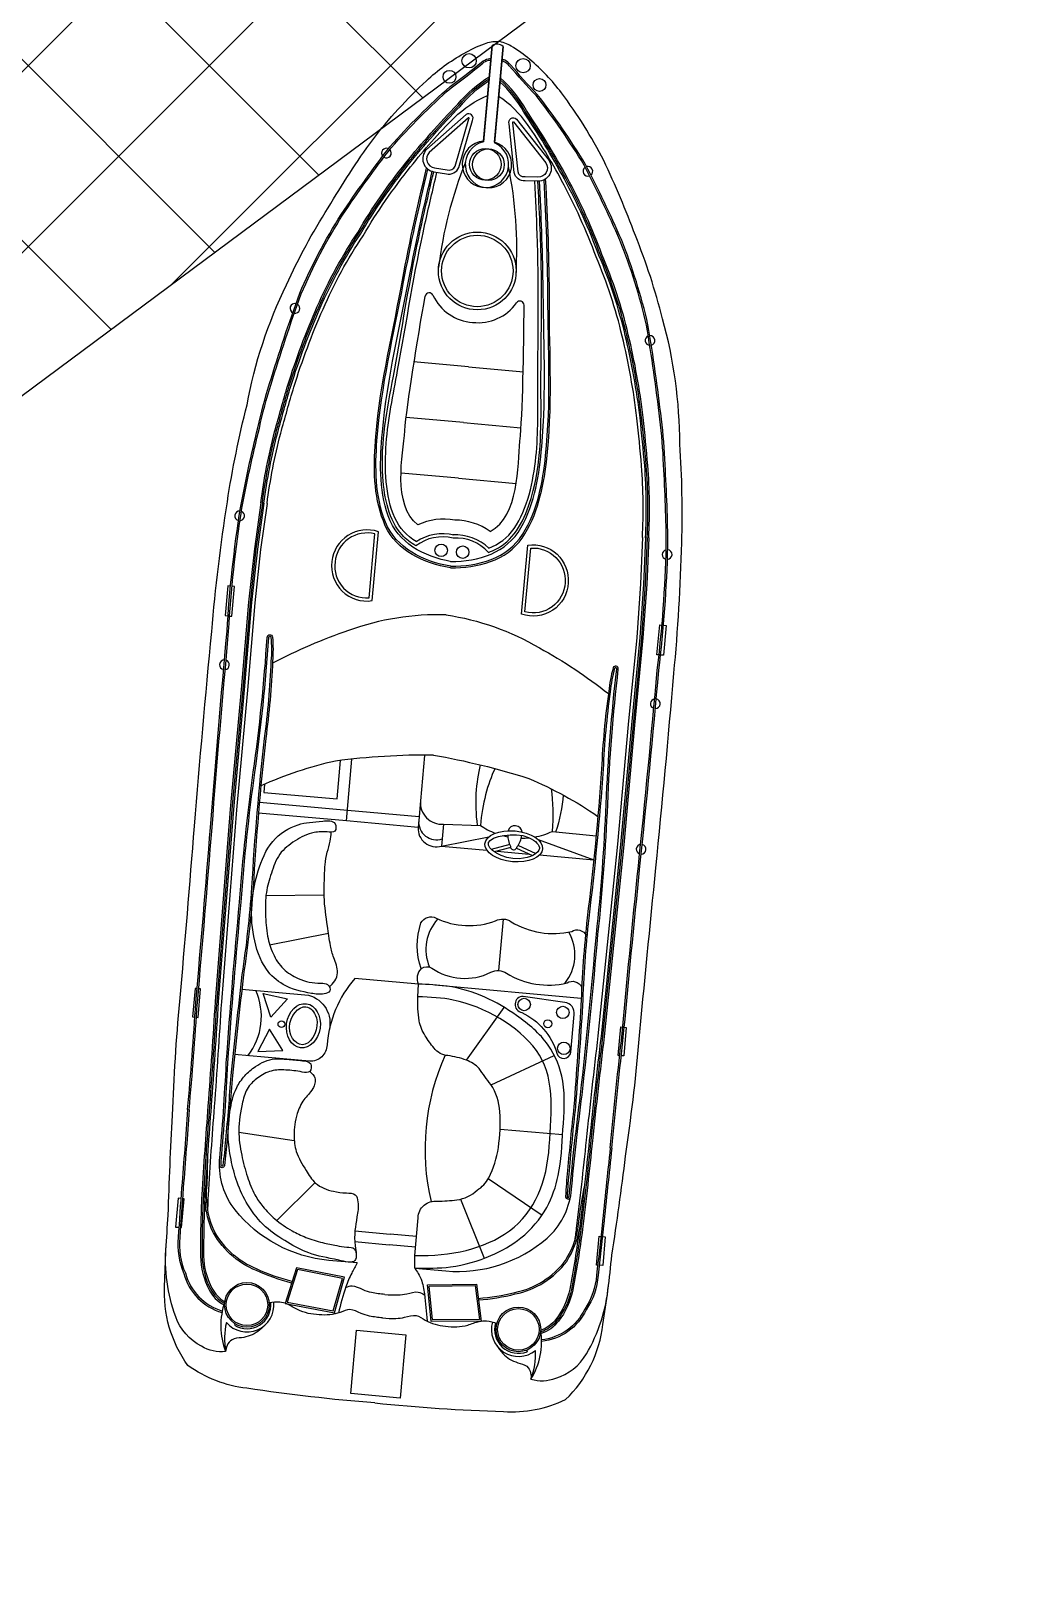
# Model space of a CAD drawing. Header units: metres. Extents: x 280204 to 282207, y 2050748 to 2054482.
# Drawn here: x 281609.8 to 281658.4, y 2051424.2 to 2051499.7 of the extents above; entities that cross this region are included whole.
import ezdxf

# ---------------------------------------------------------------- set-up
doc = ezdxf.new("R2010")
doc.units = ezdxf.units.M
doc.header["$MEASUREMENT"] = 0
doc.layers.add('PORT', color=5, linetype='Continuous')

msp = doc.modelspace()

# ---------------------------------------------------------------- linework, layer by layer
at = {"color": 32, "true_color": 0xcd6928}
for p, q in [((281631.18, 2051483.264), (281628.498, 2051483.507)), ((281631.18, 2051483.264), (281633.862, 2051483.022)), ((281630.934, 2051480.548), (281628.135, 2051480.801)), ((281630.934, 2051480.548), (281633.734, 2051480.295)), ((281630.689, 2051477.832), (281627.882, 2051478.086)), ((281630.689, 2051477.832), (281633.496, 2051477.578)), ((281625.265, 2051461.624), (281620.974, 2051462.012)), ((281625.219, 2051461.111), (281620.929, 2051461.499)), ((281629.961, 2051460.951), (281629.865, 2051459.886)), ((281629.865, 2051459.886), (281632.164, 2051460.331)), ((281629.865, 2051459.886), (281632.069, 2051459.687)), ((281633.195, 2051459.963), (281632.28, 2051459.723)), ((281633.234, 2051459.815), (281632.427, 2051459.603)), ((281633.514, 2051459.789), (281634.299, 2051459.422)), ((281633.579, 2051459.928), (281634.458, 2051459.518)), ((281634.569, 2051460.2), (281637.281, 2051459.215)), ((281632.573, 2051459.641), (281634.133, 2051459.5)), ((281634.637, 2051459.454), (281637.281, 2051459.215)), ((281621.294, 2051457.473), (281624.135, 2051457.505)), ((281632.65, 2051453.814), (281632.877, 2051456.326)), ((281621.476, 2051455.075), (281624.342, 2051455.637)), ((281629.527, 2051453.112), (281636.673, 2051452.466)), ((281631.077, 2051449.436), (281632.92, 2051452.013)), ((281632.277, 2051448.237), (281635.358, 2051449.675)), ((281619.974, 2051445.922), (281622.676, 2051445.521)), ((281632.716, 2051446.073), (281635.767, 2051445.818)), ((281621.821, 2051441.622), (281623.692, 2051443.466)), ((281632.14, 2051443.663), (281634.759, 2051441.886)), ((281630.781, 2051442.659), (281631.938, 2051439.776)), ((281625.636, 2051441.107), (281627.354, 2051440.952)), ((281628.637, 2051440.836), (281627.354, 2051440.952)), ((281625.628, 2051440.587), (281627.307, 2051440.435)), ((281628.593, 2051440.319), (281627.307, 2051440.435)), ((281619.799, 2051436.573), (281619.759, 2051436.507)), ((281634.002, 2051435.288), (281634.029, 2051435.217))]:
    msp.add_line(p, q, dxfattribs=at)
for points in [[(281626.61, 2051432.717, -0.01736), (281620.365, 2051433.432, -0.12634), (281617.491, 2051434.543, -0.172899), (281616.355, 2051438.48, -0.013884), (281616.532, 2051441.886, -0.008973), (281616.744, 2051446.751, -0.01509), (281617.095, 2051452.308, 0.002245), (281617.81, 2051460.862, -0.003342), (281618.649, 2051470.354, -0.016984), (281619.413, 2051476.688, -0.024546), (281620.373, 2051481.407, -0.067942), (281622.298, 2051487.276, -0.033948), (281624.33, 2051491.032, -0.022001), (281626.501, 2051494.351, -0.042872), (281629.123, 2051497.228, -0.059514), (281630.94, 2051498.557, -0.046364), (281631.948, 2051499.032, -0.104882), (281632.616, 2051499.148, -0.104882)], [(281626.61, 2051432.717, 0.01736), (281632.881, 2051432.301, 0.12634), (281635.908, 2051432.878, 0.172899), (281637.732, 2051436.548, 0.013884), (281638.168, 2051439.93, 0.008973), (281638.832, 2051444.753, 0.01509), (281639.484, 2051450.284, -0.002245), (281640.315, 2051458.827, 0.003342), (281641.192, 2051468.316, 0.016984), (281641.577, 2051474.684, 0.024546), (281641.478, 2051479.499, 0.067942), (281640.637, 2051485.618, 0.033948), (281639.312, 2051489.677, 0.022001), (281637.771, 2051493.332, 0.042872), (281635.709, 2051496.632, 0.059514), (281634.159, 2051498.266, 0.046364), (281633.253, 2051498.914, 0.104882), (281632.616, 2051499.148, 0.104882)], [(281617.473, 2051447.027, 0.006425), (281617.876, 2051452.263, 0.002217), (281618.59, 2051460.801, -0.003368), (281619.399, 2051470.369, -0.024633), (281620.051, 2051476.383, -0.015037), (281620.9, 2051480.294, -0.025439), (281621.475, 2051482.45, -0.013843), (281622.945, 2051486.856, -0.040266), (281624.967, 2051490.708, -0.016729), (281627.345, 2051494.008, -0.029739), (281630.273, 2051496.944, 0.01525), (281631.816, 2051498.136, -0.132389), (281632.132, 2051498.297, -0.028442), (281632.272, 2051498.327, -0.028442)], [(281617.549, 2051447.02, 0.006424), (281617.953, 2051452.257, 0.002217), (281618.667, 2051460.795, -0.003368), (281619.476, 2051470.363, -0.024633), (281620.126, 2051476.37, -0.015038), (281620.975, 2051480.276, -0.025461), (281621.549, 2051482.427, -0.013839), (281623.016, 2051486.827, -0.040238), (281625.031, 2051490.666, -0.016715), (281627.404, 2051493.959, -0.029693), (281630.321, 2051496.884, 0.015234), (281631.866, 2051498.078, -0.134036), (281632.15, 2051498.223, -0.024879), (281632.265, 2051498.248, -0.024879)], [(281638.089, 2051445.163, -0.006424), (281638.631, 2051450.387, -0.002217), (281639.46, 2051458.915, 0.003368), (281640.381, 2051468.473, 0.024633), (281640.818, 2051474.499, 0.015038), (281640.684, 2051478.494, 0.025461), (281640.505, 2051480.713, 0.013839), (281639.85, 2051485.305, 0.040238), (281638.557, 2051489.443, 0.016715), (281636.813, 2051493.108, 0.029693), (281634.468, 2051496.509, -0.015234), (281633.162, 2051497.96, 0.134036), (281632.909, 2051498.154, 0.024879), (281632.8, 2051498.2, 0.024879)], [(281638.165, 2051445.156, -0.006425), (281638.708, 2051450.379, -0.002217), (281639.537, 2051458.907, 0.003368), (281640.457, 2051468.465, 0.024633), (281640.895, 2051474.498, 0.015037), (281640.76, 2051478.498, 0.025439), (281640.581, 2051480.722, 0.013843), (281639.926, 2051485.32, 0.040266), (281638.628, 2051489.473, 0.016729), (281636.88, 2051493.146, 0.029739), (281634.526, 2051496.559, -0.01525), (281633.222, 2051498.008, 0.132389), (281632.94, 2051498.224, 0.028442), (281632.808, 2051498.279, 0.028442)], [(281621.043, 2051476.636, -0.031596), (281621.72, 2051480.105, -0.004928), (281622.362, 2051482.369, -0.02844), (281623.799, 2051486.207, -0.042875), (281625.769, 2051489.83, -0.035347), (281628.11, 2051493.215, -0.024093), (281630.647, 2051496.077, -0.079837), (281632.19, 2051497.422)], [(281621.119, 2051476.626, -0.031592), (281621.794, 2051480.085, -0.004926), (281622.435, 2051482.347, -0.028436), (281623.869, 2051486.177, -0.042895), (281625.834, 2051489.789, -0.035363), (281628.17, 2051493.167, -0.024111), (281630.704, 2051496.025, -0.077658), (281632.181, 2051497.326, -0.077658)], [(281621.196, 2051476.616, -0.031588), (281621.868, 2051480.066, -0.004924), (281622.509, 2051482.325, -0.028433), (281623.94, 2051486.146, -0.042917), (281625.899, 2051489.748, -0.035379), (281628.23, 2051493.119, -0.02413), (281630.761, 2051495.974, -0.075408), (281632.173, 2051497.229, -0.075408)], [(281639.81, 2051474.933, 0.031588), (281639.767, 2051478.447, 0.004924), (281639.542, 2051480.785, 0.028433), (281638.82, 2051484.8, 0.042917), (281637.538, 2051488.696, 0.035379), (281635.85, 2051492.43, 0.02413), (281633.872, 2051495.693, 0.075408), (281632.708, 2051497.18, 0.075408)], [(281639.887, 2051474.929, 0.031592), (281639.844, 2051478.453, 0.004926), (281639.618, 2051480.794, 0.028436), (281638.894, 2051484.818, 0.042895), (281637.609, 2051488.724, 0.035363), (281635.918, 2051492.467, 0.024111), (281633.937, 2051495.733, 0.077658), (281632.717, 2051497.277, 0.077658)], [(281639.963, 2051474.925, 0.031596), (281639.92, 2051478.46, 0.004928), (281639.694, 2051480.802, 0.02844), (281638.969, 2051484.836, 0.042875), (281637.681, 2051488.753, 0.035347), (281635.985, 2051492.503, 0.024093), (281634.003, 2051495.773, 0.079837), (281632.726, 2051497.373)], [(281621.348, 2051476.596, -0.031581), (281622.016, 2051480.026, -0.00492), (281622.656, 2051482.28, -0.028426), (281624.08, 2051486.084, -0.042959), (281626.03, 2051489.667, -0.035411), (281628.349, 2051493.023, -0.028829), (281630.472, 2051495.421, -0.092336), (281632.108, 2051496.511, -0.080328)], [(281639.657, 2051474.941, 0.031581), (281639.614, 2051478.435, 0.00492), (281639.39, 2051480.767, 0.028426), (281638.67, 2051484.765, 0.042959), (281637.395, 2051488.639, 0.035411), (281635.715, 2051492.357, 0.028829), (281634.057, 2051495.096, 0.092336), (281632.643, 2051496.462, 0.080328)], [(281629.486, 2051492.789), (281630.096, 2051492.689, 0.382221), (281630.697, 2051492.994), (281631.366, 2051495.286, 0.786544), (281631.057, 2051495.582), (281629.127, 2051493.869, 0.616464), (281629.486, 2051492.789, 3.844907)], [(281634.555, 2051492.331), (281633.937, 2051492.342, -0.382221), (281633.4, 2051492.749), (281633.153, 2051495.124, -0.786544), (281633.511, 2051495.36), (281635.102, 2051493.329, -0.616464), (281634.555, 2051492.331, -3.844907)], [(281621.043, 2051476.636), (281620.732, 2051474.39), (281620.442, 2051471.783), (281620.084, 2051467.527), (281619.556, 2051461.684), (281618.816, 2051452.305, -0.002601), (281618.468, 2051447.208, 0.004411), (281618.168, 2051442.874, 0.013009), (281618.1, 2051439.883, 0.113396), (281618.521, 2051438.244, 0.146005), (281619.239, 2051437.502, 1.595219)], [(281621.119, 2051476.625), (281620.808, 2051474.381), (281620.518, 2051471.776), (281620.161, 2051467.52), (281619.633, 2051461.678), (281618.893, 2051452.3, -0.002601), (281618.544, 2051447.202, 0.004411), (281618.245, 2051442.87, 0.013003), (281618.177, 2051439.885, 0.113337), (281618.59, 2051438.279, 0.144821), (281619.263, 2051437.578, 0.138987)], [(281621.195, 2051476.615), (281620.884, 2051474.371), (281620.595, 2051471.768), (281620.237, 2051467.514), (281619.709, 2051461.671), (281618.97, 2051452.294, -0.002601), (281618.621, 2051447.196, 0.00441), (281618.322, 2051442.865, 0.012997), (281618.254, 2051439.886, 0.113276), (281618.658, 2051438.314, 0.142458), (281619.287, 2051437.652, 0.142458)], [(281621.347, 2051476.594), (281621.037, 2051474.352), (281620.748, 2051471.753), (281620.39, 2051467.5), (281619.862, 2051461.658), (281619.123, 2051452.283, -0.002601), (281618.774, 2051447.184, 0.00441), (281618.475, 2051442.857, 0.002867), (281618.447, 2051442.202, 0.002867)], [(281626.473, 2051471.861), (281626.777, 2051475.224, 0.483063), (281624.512, 2051473.769, 0.50024), (281626.473, 2051471.861, 0.418424)], [(281639.81, 2051474.932), (281639.714, 2051472.669), (281639.532, 2051470.056), (281639.12, 2051465.806), (281638.592, 2051459.964), (281637.637, 2051450.606, 0.002601), (281637.066, 2051445.528, -0.00441), (281636.584, 2051441.214, -0.012997), (281636.116, 2051438.271, -0.113276), (281635.437, 2051436.797, -0.142458), (281634.698, 2051436.259, -0.142458)], [(281639.887, 2051474.929), (281639.79, 2051472.664), (281639.608, 2051470.05), (281639.197, 2051465.799), (281638.668, 2051459.957), (281637.714, 2051450.598, 0.002601), (281637.142, 2051445.52, -0.004411), (281636.66, 2051441.205, -0.013003), (281636.191, 2051438.256, -0.113337), (281635.497, 2051436.75, -0.144821), (281634.709, 2051436.181, -0.138987)], [(281639.963, 2051474.925), (281639.867, 2051472.66), (281639.684, 2051470.043), (281639.273, 2051465.792), (281638.745, 2051459.949), (281637.79, 2051450.59, 0.002601), (281637.219, 2051445.512, -0.004411), (281636.736, 2051441.195, -0.013009), (281636.267, 2051438.241, -0.113396), (281635.558, 2051436.703, -0.146005), (281634.719, 2051436.102, -1.595219)], [(281639.657, 2051474.938), (281639.56, 2051472.677), (281639.379, 2051470.069), (281638.967, 2051465.82), (281638.439, 2051459.979), (281637.485, 2051450.623, 0.002601), (281636.913, 2051445.544, -0.00441), (281636.431, 2051441.233, -0.002867), (281636.342, 2051440.584, -0.002867)], [(281633.765, 2051471.202), (281634.069, 2051474.565, -0.483063), (281636.037, 2051472.727, -0.50024), (281633.765, 2051471.202, -0.418424)], [(281630.086, 2051471.166, 0.096403), (281625.329, 2051470.4, 0.040538), (281621.614, 2051468.81, 1.92312)], [(281630.086, 2051471.166, -0.096403), (281634.629, 2051469.559, -0.040538), (281637.998, 2051467.329, -1.92312)], [(281625.748, 2051439.55), (281624.362, 2051439.675, -0.202722), (281619.788, 2051442.135, -0.178768), (281619.034, 2051444.542, 0.010028), (281619.362, 2051449.305, -0.005356), (281620.007, 2051457.157, -0.016605), (281620.679, 2051463.494, 0.018921), (281621.354, 2051470.071, -0.925873), (281621.613, 2051470.086, -0.041202), (281621.618, 2051468.905, -0.024461), (281621.283, 2051465.13, 0.012888), (281620.669, 2051457.853, -0.019359), (281620.202, 2051453.604, 0.002375), (281619.658, 2051448.689, -0.006386), (281619.399, 2051445.553, -0.013656), (281619.27, 2051444.298, -0.862706), (281619.03, 2051444.293, 0.648089)], [(281619.107, 2051444.302, -0.016488), (281619.111, 2051444.537, 0.010023), (281619.439, 2051449.301, -0.005356), (281620.083, 2051457.15, -0.016607), (281620.755, 2051463.483, 0.018921), (281621.431, 2051470.066, 0.01143), (281621.431, 2051470.069, -0.913283), (281621.536, 2051470.077, -0.041174), (281621.541, 2051468.91, -0.024478), (281621.207, 2051465.139, 0.012889), (281620.592, 2051457.858, -0.019362), (281620.125, 2051453.615, 0.002377), (281619.581, 2051448.696, -0.006391), (281619.323, 2051445.559, -0.013664), (281619.194, 2051444.308, 0.000701), (281619.194, 2051444.308, -0.819976), (281619.107, 2051444.302, -0.819976)], [(281628.55, 2051439.296), (281630.069, 2051439.159, 0.202722), (281635.01, 2051440.758, 0.178768), (281636.183, 2051442.991, -0.010028), (281636.715, 2051447.736, 0.005356), (281637.489, 2051455.576, 0.016605), (281637.964, 2051461.931, -0.018921), (281638.48, 2051468.522, 0.925873), (281638.228, 2051468.583, 0.041202), (281638.011, 2051467.423, 0.024461), (281637.663, 2051463.649, -0.012888), (281636.963, 2051456.38, 0.019359), (281636.66, 2051452.116, -0.002375), (281636.314, 2051447.183, 0.006386), (281636.005, 2051444.051, 0.013656), (281635.907, 2051442.794, 0.862706), (281636.143, 2051442.746, -0.648089)], [(281636.069, 2051442.768, 0.016488), (281636.107, 2051443, -0.010023), (281636.639, 2051447.746, 0.005356), (281637.413, 2051455.584, 0.016607), (281637.888, 2051461.934, -0.018921), (281638.404, 2051468.531, -0.01143), (281638.404, 2051468.534, 0.913283), (281638.302, 2051468.561, 0.041174), (281638.087, 2051467.414, 0.024478), (281637.74, 2051463.644, -0.012889), (281637.039, 2051456.371, 0.019362), (281636.737, 2051452.113, -0.002377), (281636.39, 2051447.176, 0.006391), (281636.082, 2051444.044, 0.013664), (281635.984, 2051442.79, -0.000701), (281635.984, 2051442.79, 0.819976), (281636.069, 2051442.768, 0.819976)], [(281629.468, 2051464.328, 0.033687), (281624.691, 2051464.036, 0.051879), (281621.048, 2051462.823, 1.92312)], [(281629.031, 2051464.309), (281628.831, 2051462.1, 0.462925), (281629.961, 2051460.951), (281631.754, 2051460.898)], [(281629.468, 2051464.328, -0.033687), (281634.115, 2051463.184, -0.051879), (281637.482, 2051461.337, -1.92312)], [(281628.831, 2051462.1), (281628.745, 2051461.141, 0.545737), (281629.897, 2051460.243, 0.282905)], [(281628.745, 2051461.141), (281628.713, 2051460.795, 0.516839), (281629.865, 2051459.886, 0.282905)], [(281628.866, 2051453.907, -0.164009), (281628.856, 2051456.137, -0.407559), (281629.598, 2051456.371, 0.20466), (281632.489, 2051456.239, -0.28657), (281633.254, 2051456.195, 0.198759), (281636.206, 2051455.722, -0.45148), (281636.923, 2051455.52, -1.463971)], [(281628.731, 2051453.149, -0.291269), (281628.876, 2051453.918, -0.299867), (281629.378, 2051453.938, 0.273478), (281632.262, 2051453.727, -0.28657), (281633.027, 2051453.682, 0.198759), (281635.978, 2051453.21, -0.45148), (281636.696, 2051453.008, -1.463971)], [(281628.731, 2051453.149), (281625.627, 2051453.429, 0.158322), (281624.275, 2051450.182, -0.417676), (281623.427, 2051449.385), (281619.767, 2051449.716)], [(281620.122, 2051452.908), (281623.376, 2051452.614, -0.406088), (281624.377, 2051450.89)], [(281628.55, 2051439.296), (281628.558, 2051439.91), (281628.715, 2051441.755, -0.448043), (281629.658, 2051442.555, 0.025561), (281630.61, 2051442.627, 0.15676), (281631.598, 2051443.102, 0.144288), (281632.159, 2051443.7, 0.079427), (281632.631, 2051445.18, 0.054179), (281632.704, 2051446.923, 0.127294), (281632.262, 2051448.26, -0.025195), (281631.698, 2051449.033, 0.112656), (281631.07, 2051449.439, 0.061652), (281630.163, 2051449.663, -0.222278), (281629.492, 2051450.034, -0.049109), (281629.067, 2051450.636, -0.09997), (281628.766, 2051451.366, -0.045992), (281628.709, 2051452.535), (281628.731, 2051453.149)], [(281617.473, 2051447.027, -0.002942), (281617.184, 2051443.221, 0.002013), (281617.017, 2051440.796, 0.130442), (281617.291, 2051439.034, 0.261246), (281619.153, 2051437.128, 0.209197)], [(281617.549, 2051447.022, -0.002941), (281617.261, 2051443.215, 0.002014), (281617.093, 2051440.789, 0.130992), (281617.364, 2051439.059, 0.261832), (281619.174, 2051437.202, 0.261832)], [(281622.566, 2051438.642, -0.043334), (281620.86, 2051439.246, -0.18333), (281618.715, 2051441.223, -0.123985), (281618.424, 2051443.354, 0.015377), (281618.451, 2051444.874)], [(281638.089, 2051445.165, 0.002941), (281637.69, 2051441.368, -0.002014), (281637.42, 2051438.951, -0.130992), (281636.843, 2051437.298, -0.261832), (281634.729, 2051435.795, -0.261832)], [(281638.165, 2051445.156, 0.002942), (281637.766, 2051441.36, -0.002013), (281637.496, 2051438.944, -0.130442), (281636.91, 2051437.26, -0.261246), (281634.737, 2051435.719, -0.209197)], [(281631.651, 2051437.821, 0.043334), (281633.437, 2051438.109, 0.18333), (281635.902, 2051439.669, 0.123985), (281636.571, 2051441.713, -0.015377), (281636.817, 2051443.213)], [(281622.542, 2051438.569, -0.043195), (281620.83, 2051439.176, -0.183415), (281618.645, 2051441.192, -0.094511), (281618.32, 2051442.838)], [(281631.66, 2051437.744, 0.043195), (281633.454, 2051438.034, 0.183415), (281635.965, 2051439.626, 0.094511), (281636.58, 2051441.187)], [(281619.33, 2051435.227, -0.164393), (281618.151, 2051435.484, -0.188684), (281616.894, 2051436.917, -0.10758), (281616.427, 2051440.382)], [(281634.222, 2051433.881, 0.164393), (281635.428, 2051433.922, 0.188684), (281636.921, 2051435.106, 0.10758), (281638.002, 2051438.431)]]:
    msp.add_lwpolyline(points, format="xyb", dxfattribs=at)
for points in [[(281632.328, 2051498.947), (281631.902, 2051494.239)], [(281631.906, 2051494.275), (281632.328, 2051498.947)], [(281632.864, 2051498.898), (281632.438, 2051494.19)], [(281632.441, 2051494.227), (281632.864, 2051498.898)], [(281619.568, 2051472.573), (281619.436, 2051472.585), (281619.304, 2051471.129), (281619.447, 2051471.116)], [(281619.524, 2051471.109), (281619.624, 2051471.1), (281619.756, 2051472.557), (281619.645, 2051472.567)], [(281640.467, 2051469.215), (281640.366, 2051469.224), (281640.498, 2051470.681), (281640.609, 2051470.671)], [(281640.686, 2051470.664), (281640.818, 2051470.652), (281640.686, 2051469.195), (281640.543, 2051469.208)], [(281621.23, 2051462.905), (281621.194, 2051462.507), (281624.765, 2051462.184), (281624.935, 2051464.067)], [(281628.713, 2051460.795), (281625.219, 2051461.111), (281625.492, 2051464.13)], [(281628.76, 2051461.308), (281625.265, 2051461.624)], [(281635.266, 2051460.605), (281637.396, 2051460.386)], [(281617.935, 2051452.934), (281617.836, 2051452.943), (281617.71, 2051451.55), (281617.828, 2051451.539)], [(281617.905, 2051451.532), (281617.982, 2051451.525), (281618.108, 2051452.918), (281618.011, 2051452.927)], [(281638.548, 2051449.666), (281638.471, 2051449.673), (281638.597, 2051451.066), (281638.694, 2051451.057)], [(281638.77, 2051451.05), (281638.869, 2051451.041), (281638.743, 2051449.648), (281638.625, 2051449.659)], [(281617.147, 2051442.698), (281617.009, 2051442.711), (281616.882, 2051441.302), (281617.049, 2051441.287)], [(281617.125, 2051441.28), (281617.177, 2051441.275), (281617.305, 2051442.684), (281617.223, 2051442.691)], [(281637.476, 2051439.44), (281637.424, 2051439.444), (281637.551, 2051440.853), (281637.633, 2051440.846)], [(281637.71, 2051440.839), (281637.847, 2051440.826), (281637.72, 2051439.418), (281637.552, 2051439.433)]]:
    msp.add_lwpolyline(points, dxfattribs=at)
for points in [[(281629.515, 2051492.979), (281630.137, 2051492.877, 0.383069), (281630.516, 2051493.057), (281631.192, 2051495.373, 0.853636), (281631.168, 2051495.424), (281629.259, 2051493.73, 0.613527)], [(281634.56, 2051492.523), (281633.93, 2051492.534, -0.383069), (281633.59, 2051492.779), (281633.34, 2051495.179, -0.853636), (281633.373, 2051495.224), (281634.947, 2051493.216, -0.613527)], [(281626.331, 2051471.999), (281626.613, 2051475.113, 0.460147), (281624.664, 2051473.752, 0.47706)], [(281633.929, 2051471.312), (281634.211, 2051474.426, -0.460147), (281635.884, 2051472.737, -0.47706)], [(281633.84, 2051452.556, 0.917705), (281633.778, 2051451.764, -0.209704), (281635.484, 2051449.788, 0.850912), (281636.163, 2051449.83), (281636.329, 2051451.665, 0.435659), (281635.867, 2051452.251)]]:
    msp.add_lwpolyline(points, format="xyb", close=True, dxfattribs=at)
for points in [[(281621.528, 2051451.54), (281621.16, 2051452.702), (281622.35, 2051452.44)], [(281621.474, 2051450.949), (281620.904, 2051449.872), (281622.122, 2051449.916)], [(281624.631, 2051437.119), (281625.12, 2051438.851), (281622.779, 2051439.315), (281622.228, 2051437.577)], [(281624.576, 2051437.207), (281625.024, 2051438.792), (281622.832, 2051439.227), (281622.327, 2051437.636)], [(281629.346, 2051436.693), (281629.175, 2051438.484), (281631.561, 2051438.521), (281631.792, 2051436.712)], [(281629.415, 2051436.77), (281629.259, 2051438.409), (281631.494, 2051438.443), (281631.705, 2051436.788)], [(281625.438, 2051433.173), (281625.717, 2051436.261), (281628.123, 2051436.044), (281627.844, 2051432.956)]]:
    msp.add_lwpolyline(points, close=True, dxfattribs=at)
for centre, radius in [((281631.203, 2051498.2), 0.349), ((281633.836, 2051497.962), 0.349), ((281630.247, 2051497.418), 0.313), ((281634.637, 2051497.021), 0.313), ((281631.999, 2051493.148), 0.771), ((281632.147, 2051493.134), 0.771), ((281631.603, 2051487.946), 1.896), ((281631.603, 2051487.946), 1.896), ((281631.603, 2051487.946), 1.743), ((281631.603, 2051487.946), 1.743), ((281629.844, 2051474.319), 0.305), ((281630.89, 2051474.224), 0.305), ((281633.889, 2051452.157), 0.304), ((281635.042, 2051451.218), 0.197), ((281635.776, 2051451.771), 0.304), ((281622.048, 2051451.195), 0.163), ((281635.824, 2051450.021), 0.304), ((281620.367, 2051437.503), 1.09), ((281620.367, 2051437.503), 1.013), ((281633.609, 2051436.305), 1.09), ((281633.609, 2051436.305), 1.013)]:
    msp.add_circle(centre, radius, dxfattribs=at)
for centre, radius, start, end in [((281632.563, 2051498.555), 0.456, 48.74084, 120.92612), ((281632.563, 2051498.555), 0.456, 48.74084, 120.92612), ((281627.17, 2051493.696), 0.237, 65.06391, 220.20596), ((281627.17, 2051493.696), 0.237, 238.84372, 46.42614), ((281631.999, 2051493.148), 1.132, 94.71745, 67.16701), ((281632.147, 2051493.134), 1.132, 102.49995, 74.94951), ((281649.718, 2051485.743), 20.143, 158.16086, 173.23167), ((281613.387, 2051489.028), 20.143, 356.43529, 11.5061), ((281636.996, 2051492.807), 0.237, 123.24082, 290.82324), ((281636.996, 2051492.807), 0.237, 309.461, 104.60305), ((281629.258, 2051486.678), 0.202, 24.02809, 170.49583), ((281622.707, 2051486.12), 0.237, 76.44933, 244.545), ((281622.707, 2051486.12), 0.237, 263.18006, 57.81427), ((281631.513, 2051487.716), 2.281, 204.77271, 266.57383), ((281631.651, 2051487.704), 2.281, 263.09313, 324.89425), ((281633.684, 2051486.278), 0.202, 359.17113, 145.63887), ((281640.028, 2051484.554), 0.237, 111.85269, 266.4869), ((281640.028, 2051484.554), 0.237, 285.12196, 93.21763), ((281620.011, 2051475.997), 0.237, 86.15304, 256.55963), ((281620.011, 2051475.997), 0.237, 275.21852, 67.49415), ((281629.957, 2051472.945), 2.894, 79.107, 115.70934), ((281630.532, 2051472.893), 2.894, 53.95762, 90.55996), ((281629.91, 2051472.829), 2.146, 76.12194, 127.32906), ((281629.91, 2051472.829), 2.3, 76.12194, 123.87169), ((281630.558, 2051472.771), 2.3, 45.79527, 93.54502), ((281630.558, 2051472.771), 2.146, 42.3379, 93.54502), ((281640.864, 2051474.111), 0.237, 102.17281, 254.44844), ((281640.864, 2051474.111), 0.237, 273.10733, 83.51392), ((281619.272, 2051468.732), 0.237, 89.86358, 259.9627), ((281619.272, 2051468.732), 0.237, 278.62287, 71.2034), ((281640.288, 2051466.832), 0.237, 98.46355, 251.04408), ((281640.288, 2051466.832), 0.237, 269.70426, 79.80338), ((281633.765, 2051463.82), 3.548, 235.45845, 248.80947), ((281634.326, 2051460.441), 1.241, 180.436, 206.42886), ((281634.326, 2051460.441), 1.241, 170.94892, 171.21823), ((281633.442, 2051460.536), 0.347, 5.63578, 163.98134), ((281632.552, 2051460.602), 1.241, 358.44873, 358.71804), ((281633.765, 2051463.82), 3.548, 280.26768, 295.02348), ((281633.765, 2051463.82), 3.548, 254.78259, 259.0225), ((281633.381, 2051459.874), 0.166, 174.83348, 354.83348), ((281632.552, 2051460.602), 1.241, 323.2381, 350.87818), ((281633.765, 2051463.82), 3.548, 269.73597, 276.07529), ((281639.593, 2051459.728), 0.237, 96.05548, 252.30461), ((281639.593, 2051459.728), 0.237, 270.92881, 77.43128), ((281631.342, 2051454.836), 2.243, 138.0335, 202.23766), ((281634.12, 2051454.584), 2.243, 321.45793, 29.60542), ((281617.947, 2051451.567), 3.124, 322.30204, 24.18951), ((281640.218, 2051445.091), 11.166, 155.733, 193.20558), ((281622.61, 2051436.497), 3.517, 160.82915, 201.16476), ((281620.367, 2051437.503), 1.32, 220.60607, 5.50767), ((281620.367, 2051437.503), 1.167, 238.55778, 5.50767), ((281622.791, 2051435.85), 3.517, 166.95886, 190.19139), ((281633.609, 2051436.305), 1.32, 164.15929, 309.06089), ((281633.609, 2051436.305), 1.167, 164.15929, 291.10918), ((281631.223, 2051435.718), 3.517, 328.5022, 8.83781), ((281630.928, 2051435.114), 3.517, 339.47557, 2.7081)]:
    msp.add_arc(centre, radius, start, end, dxfattribs=at)
for start_param, end_param in [(0.830012, 1.576846), (4.712389, 5.232342)]:
    msp.add_ellipse((281633.511, 2051460.764), major_axis=(0.373, 4.126), ratio=0.425319, start_param=start_param, end_param=end_param, dxfattribs=at)
for centre, major_axis, ratio in [((281633.381, 2051459.874), (1.405, -0.127), 0.533092), ((281623.121, 2051451.12), (0.146, 1.076), 0.758117)]:
    msp.add_ellipse(centre, major_axis=major_axis, ratio=ratio, dxfattribs=at)
for points, knots in [([(281630.294, 2051473.46), (281628.997, 2051473.688), (281627.664, 2051474.283), (281626.571, 2051476.752), (281626.538, 2051478.153), (281626.782, 2051482.084), (281627.415, 2051484.553), (281628.231, 2051489.067), (281628.662, 2051490.982), (281629.13, 2051492.967)], [0, 0, 0, 0, 0.0462196, 0.0462196, 0.0924392, 0.0924392, 0.1947325, 0.1947325, 0.2709084, 0.2709084, 0.2709084, 0.2709084]), ([(281630.307, 2051473.536), (281628.972, 2051473.77), (281627.643, 2051474.418), (281626.606, 2051476.975), (281626.616, 2051478.405), (281626.911, 2051482.35), (281627.532, 2051484.831), (281628.347, 2051489.23), (281628.754, 2051491.034), (281629.196, 2051492.91)], [0, 0, 0, 0, 0.0480884, 0.0480884, 0.0961768, 0.0961768, 0.1985377, 0.1985377, 0.2704106, 0.2704106, 0.2704106, 0.2704106]), ([(281630.347, 2051473.762), (281628.983, 2051474.002), (281627.723, 2051474.683), (281626.793, 2051477.305), (281626.855, 2051478.764), (281627.222, 2051482.767), (281627.837, 2051485.315), (281628.659, 2051489.57), (281629.027, 2051491.195), (281629.406, 2051492.808)], [0, 0, 0, 0, 0.0508337, 0.0508337, 0.1016674, 0.1016674, 0.2060328, 0.2060328, 0.2709084, 0.2709084, 0.2709084, 0.2709084]), ([(281628.609, 2051474.536), (281628.355, 2051474.685), (281627.367, 2051475.434), (281626.681, 2051478.665), (281627.619, 2051483.123), (281628.389, 2051488.136), (281629.163, 2051491.438), (281629.48, 2051492.79)], [0.0234044, 0.0234044, 0.0234044, 0.0234044, 0.0350942, 0.0739111, 0.138251, 0.2165713, 0.2709084, 0.2709084, 0.2709084, 0.2709084]), ([(281628.628, 2051474.739), (281628.173, 2051475.03), (281627.806, 2051475.397), (281627.108, 2051476.958), (281627.071, 2051478.329), (281627.255, 2051480.734), (281627.502, 2051481.899), (281628.149, 2051485.465), (281628.527, 2051487.877), (281629.238, 2051491.083), (281629.434, 2051491.919), (281629.63, 2051492.755)], [0.0248254, 0.0248254, 0.0248254, 0.0248254, 0.0474598, 0.0474598, 0.0949196, 0.0949196, 0.1423794, 0.1423794, 0.237299, 0.237299, 0.2709084, 0.2709084, 0.2709084, 0.2709084]), ([(281630.294, 2051473.46), (281631.61, 2051473.452), (281633.028, 2051473.798), (281634.546, 2051476.03), (281634.83, 2051477.403), (281635.295, 2051481.314), (281635.116, 2051483.857), (281635.122, 2051488.444), (281635.041, 2051490.405), (281634.937, 2051492.442)], [0, 0, 0, 0, 0.0462196, 0.0462196, 0.0924392, 0.0924392, 0.1947325, 0.1947325, 0.2709084, 0.2709084, 0.2709084, 0.2709084]), ([(281630.294, 2051473.537), (281631.65, 2051473.528), (281633.073, 2051473.927), (281634.551, 2051476.257), (281634.798, 2051477.666), (281635.216, 2051481.6), (281635.05, 2051484.151), (281635.038, 2051488.625), (281634.961, 2051490.473), (281634.862, 2051492.398)], [0, 0, 0, 0, 0.0480884, 0.0480884, 0.0961768, 0.0961768, 0.1985377, 0.1985377, 0.2704106, 0.2704106, 0.2704106, 0.2704106]), ([(281630.296, 2051473.767), (281631.68, 2051473.758), (281633.041, 2051474.202), (281634.427, 2051476.615), (281634.627, 2051478.062), (281634.984, 2051482.065), (281634.837, 2051484.682), (281634.791, 2051489.016), (281634.72, 2051490.68), (281634.637, 2051492.335)], [0, 0, 0, 0, 0.0508337, 0.0508337, 0.1016674, 0.1016674, 0.2060328, 0.2060328, 0.2709084, 0.2709084, 0.2709084, 0.2709084]), ([(281632.144, 2051474.216), (281632.42, 2051474.318), (281633.527, 2051474.877), (281634.781, 2051477.933), (281634.658, 2051482.487), (281634.8, 2051487.557), (281634.63, 2051490.943), (281634.561, 2051492.331)], [0.0234044, 0.0234044, 0.0234044, 0.0234044, 0.0350942, 0.0739111, 0.138251, 0.2165713, 0.2709084, 0.2709084, 0.2709084, 0.2709084]), ([(281632.161, 2051474.419), (281632.661, 2051474.624), (281633.088, 2051474.92), (281634.055, 2051476.33), (281634.337, 2051477.672), (281634.588, 2051480.071), (281634.553, 2051481.261), (281634.557, 2051484.885), (281634.617, 2051487.327), (281634.493, 2051490.608), (281634.45, 2051491.465), (281634.408, 2051492.323)], [0.0248254, 0.0248254, 0.0248254, 0.0248254, 0.0474598, 0.0474598, 0.0949196, 0.0949196, 0.1423794, 0.1423794, 0.237299, 0.237299, 0.2709084, 0.2709084, 0.2709084, 0.2709084]), ([(281628.701, 2051475.552), (281627.45, 2051476.548), (281627.974, 2051478.971), (281628.17, 2051481.424), (281628.682, 2051484.617), (281629.06, 2051486.716)], [0.0313661, 0.0313661, 0.0313661, 0.0313661, 0.1084744, 0.1084744, 0.1920729, 0.1920729, 0.1920729, 0.1920729]), ([(281632.235, 2051475.233), (281633.645, 2051475.987), (281633.564, 2051478.466), (281633.811, 2051480.914), (281633.88, 2051484.146), (281633.885, 2051486.28)], [0.0313661, 0.0313661, 0.0313661, 0.0313661, 0.1084744, 0.1084744, 0.1920729, 0.1920729, 0.1920729, 0.1920729]), ([(281634.632, 2051459.761), (281634.647, 2051459.92), (281634.471, 2051460.153), (281633.396, 2051460.607), (281632.262, 2051460.361), (281632.029, 2051459.751), (281632.798, 2051459.236), (281634.218, 2051459.293), (281634.614, 2051459.556), (281634.632, 2051459.761)], [0, 0, 0, 0, 1.031451, 1.031451, 2.992455, 2.992455, 4.95346, 4.95346, 6.283185, 6.283185, 6.283185, 6.283185]), ([(281628.558, 2051439.91), (281630.315, 2051439.888), (281631.922, 2051440.205), (281634.43, 2051442.033), (281634.994, 2051443.545), (281635.238, 2051446.953), (281635.381, 2051448.735), (281633.589, 2051451.106), (281631.987, 2051452.05), (281629.88, 2051452.489), (281629.319, 2051452.514), (281628.709, 2051452.535)], [0, 0, 0, 0, 0.0684102, 0.0684102, 0.1368204, 0.1368204, 0.2052306, 0.2052306, 0.2736407, 0.2736407, 0.2974604, 0.2974604, 0.2974604, 0.2974604]), ([(281623.246, 2051452.044), (281622.889, 2051452.092), (281622.448, 2051451.603), (281622.444, 2051450.486), (281622.841, 2051450.099), (281623.584, 2051450.335), (281623.894, 2051451.013), (281623.669, 2051451.818), (281623.462, 2051452.015), (281623.246, 2051452.044)], [0, 0, 0, 0, 1.743273, 1.743273, 3.486547, 3.486547, 5.22982, 5.22982, 6.283185, 6.283185, 6.283185, 6.283185]), ([(281627.088, 2051438.012), (281626.873, 2051438.035), (281626.513, 2051438.073), (281625.994, 2051438.231), (281625.573, 2051438.478), (281625.284, 2051438.381), (281625.177, 2051438.34)], [0, 0, 0, 0, 0.00840925, 0.01405459, 0.02148076, 0.02583256, 0.02583256, 0.02583256, 0.02583256]), ([(281627.088, 2051438.012), (281627.304, 2051437.996), (281627.665, 2051437.968), (281628.205, 2051438.031), (281628.663, 2051438.199), (281628.93, 2051438.051), (281629.028, 2051437.992)], [0, 0, 0, 0, 0.00840925, 0.01405459, 0.02148076, 0.02583256, 0.02583256, 0.02583256, 0.02583256])]:
    msp.add_open_spline(points, degree=3, knots=knots, dxfattribs=at)
for points in [[(281631.748, 2051463.85), (281631.539, 2051462.982), (281631.448, 2051461.977), (281631.601, 2051460.911)], [(281635.792, 2051462.378), (281635.744, 2051461.794), (281635.629, 2051461.183), (281635.423, 2051460.565)]]:
    msp.add_open_spline(points, degree=3, dxfattribs=at)
for points in [[(281623.98, 2051460.58), (281624.278, 2051460.575), (281624.657, 2051460.622), (281624.667, 2051460.974), (281624.066, 2051461.105), (281622.86, 2051460.925), (281621.629, 2051460.113), (281620.921, 2051458.675), (281620.621, 2051457.233), (281620.703, 2051455.472), (281621.319, 2051453.878), (281622.138, 2051453.134), (281623.509, 2051452.702), (281624.14, 2051452.681), (281624.406, 2051452.82), (281624.305, 2051453.132), (281623.977, 2051453.193), (281622.87, 2051453.43), (281622.152, 2051453.893), (281621.641, 2051454.645), (281621.374, 2051455.484), (281621.274, 2051456.579), (281621.314, 2051457.625), (281621.561, 2051458.562), (281621.97, 2051459.485), (281622.717, 2051460.141), (281623.64, 2051460.547), (281623.98, 2051460.58)], [(281624.392, 2051453.014), (281624.654, 2051453.307), (281624.786, 2051453.708), (281624.598, 2051454.44), (281624.445, 2051455.026), (281624.293, 2051455.978), (281624.137, 2051457.422), (281624.143, 2051458.184), (281624.183, 2051458.975), (281624.285, 2051459.586), (281624.43, 2051460.129), (281624.475, 2051460.563)], [(281628.55, 2051439.296), (281630.301, 2051439.355), (281632.268, 2051439.911), (281633.726, 2051440.766), (281634.988, 2051442.26), (281635.551, 2051443.816), (281635.782, 2051446.052), (281635.771, 2051448.422), (281635.056, 2051450.179), (281633.523, 2051451.615), (281631.97, 2051452.517), (281630.131, 2051453.05), (281628.731, 2051453.149)], [(281623.429, 2051448.888), (281623.682, 2051448.584), (281623.574, 2051448.052), (281623.143, 2051447.509), (281622.822, 2051446.835), (281622.665, 2051445.766), (281622.776, 2051444.993), (281623.253, 2051444.066), (281623.718, 2051443.442), (281624.585, 2051443.043), (281625.219, 2051442.965), (281625.652, 2051442.866), (281625.782, 2051442.533), (281625.735, 2051441.794), (281625.647, 2051440.377), (281625.635, 2051439.665), (281624.844, 2051439.68), (281623.391, 2051440.039), (281622.354, 2051440.554), (281621.28, 2051441.314), (281620.415, 2051442.38), (281619.892, 2051443.487), (281619.591, 2051444.598), (281619.453, 2051445.735), (281619.541, 2051446.931), (281619.868, 2051448.106), (281620.26, 2051448.673), (281620.786, 2051449.134), (281621.726, 2051449.505), (281622.332, 2051449.484), (281623.077, 2051449.415), (281623.478, 2051449.259), (281623.429, 2051448.888), (281623.067, 2051448.864), (281622.26, 2051448.961), (281621.557, 2051448.912), (281620.896, 2051448.579), (281620.431, 2051448.115), (281620.156, 2051447.395), (281619.973, 2051445.995), (281620.112, 2051444.812), (281620.396, 2051443.742), (281620.758, 2051442.867), (281621.144, 2051442.306), (281621.735, 2051441.694), (281622.566, 2051441.117), (281623.238, 2051440.796), (281624.058, 2051440.541), (281624.747, 2051440.398), (281625.238, 2051440.317), (281625.606, 2051440.236), (281625.692, 2051440.019)], [(281625.748, 2051439.55), (281625.476, 2051439.055), (281625.19, 2051438.382), (281624.827, 2051437.106)], [(281628.55, 2051439.296), (281628.862, 2051438.749), (281629.022, 2051438.035), (281629.151, 2051436.715)], [(281626.985, 2051436.866), (281626.346, 2051436.957), (281625.933, 2051437.088), (281625.393, 2051437.27), (281624.918, 2051437.135), (281623.896, 2051437.015), (281622.838, 2051437.27), (281622.314, 2051437.548), (281621.967, 2051437.633), (281621.453, 2051437.605)], [(281621.27, 2051436.539), (281620.904, 2051436.208), (281620.105, 2051435.899), (281619.643, 2051435.805), (281619.399, 2051435.518), (281619.33, 2051435.227)], [(281626.985, 2051436.866), (281627.63, 2051436.841), (281628.059, 2051436.896), (281628.623, 2051436.978), (281629.067, 2051436.76), (281630.05, 2051436.458), (281631.137, 2051436.52), (281631.702, 2051436.699), (281632.059, 2051436.72), (281632.56, 2051436.601)], [(281632.548, 2051435.52), (281632.848, 2051435.128), (281633.579, 2051434.681), (281634.017, 2051434.505), (281634.205, 2051434.179), (281634.222, 2051433.881)]]:
    msp.add_spline(points, degree=3, dxfattribs=at)
at = {"layer": 'PORT', "linetype": 'Continuous'}
for p, q in [((281628.948, 2051496.393), (281533.692, 2051591.649)), ((281623.879, 2051492.623), (281528.032, 2051588.47)), ((281618.81, 2051488.853), (281523.122, 2051584.541)), ((281613.742, 2051485.083), (281519.438, 2051579.386)), ((281547.652, 2051435.925), (281657.935, 2051546.208)), ((281582.152, 2051461.586), (281658.069, 2051537.504)), ((281616.652, 2051487.248), (281658.204, 2051528.8))]:
    msp.add_line(p, q, dxfattribs=at)
at = {"layer": 'PORT'}
msp.add_line((281658.367, 2051518.275), (281527.116, 2051420.651), dxfattribs=at)

doc.saveas('drawing.dxf')
